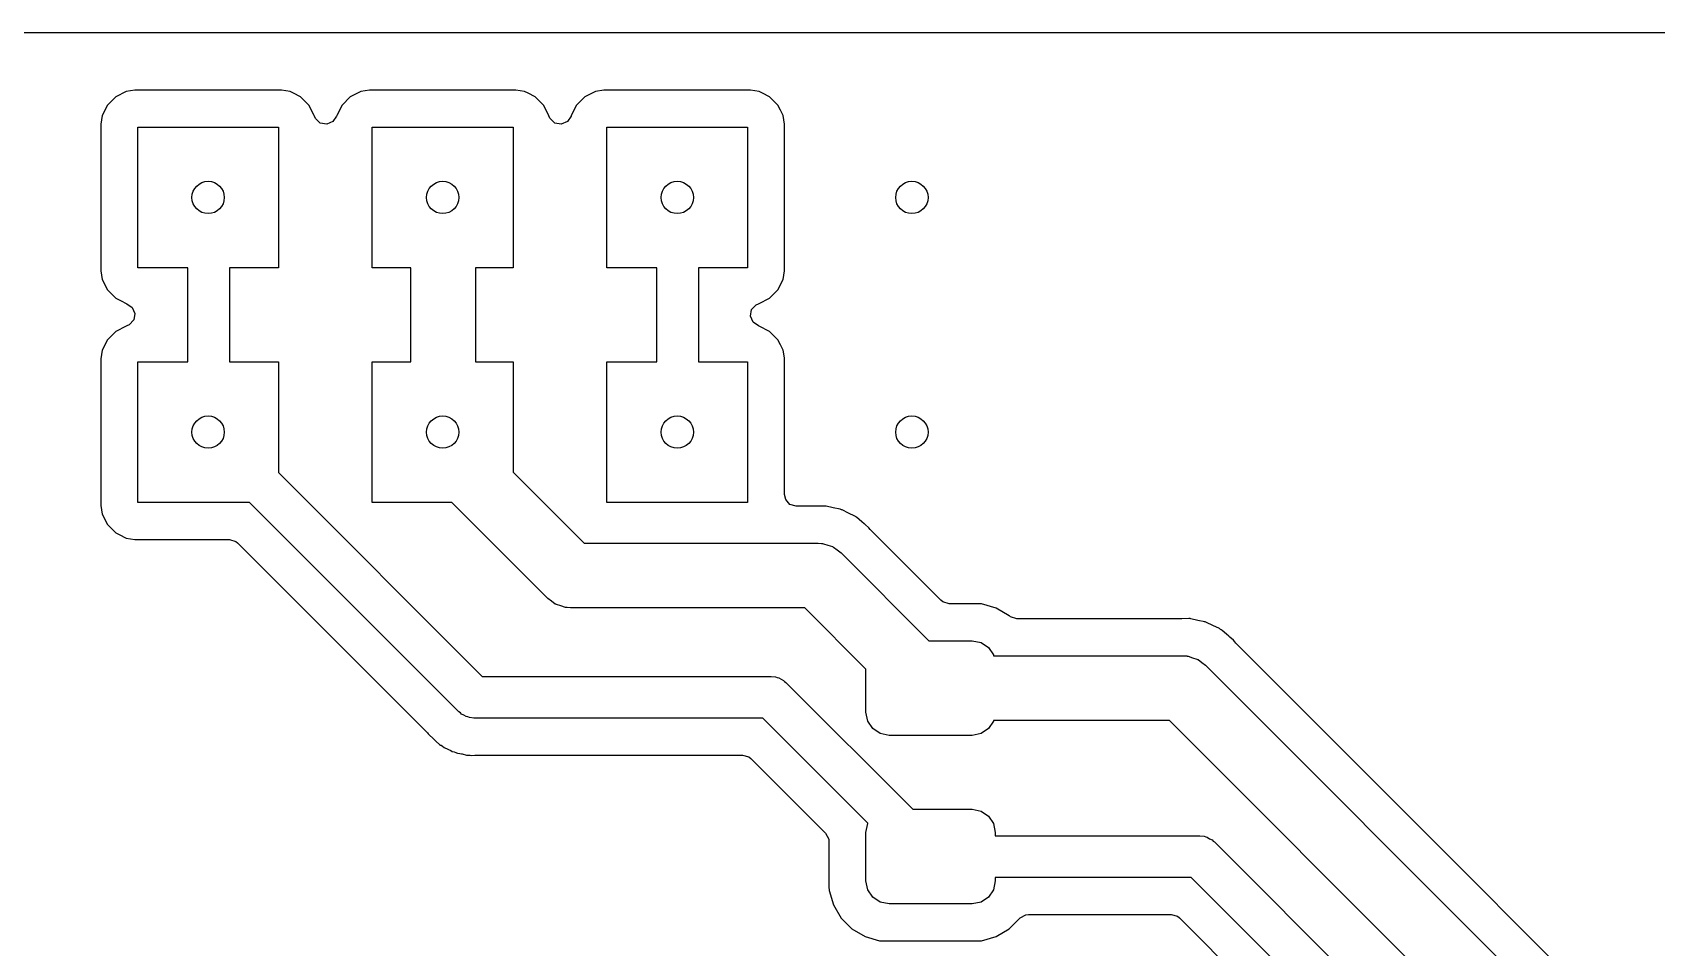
# Model space of a CAD drawing. Extents: x 0.23 to 2.97, y 0.23 to 2.17.
# Drawn here: x 1.925 to 2.617, y 1.78 to 2.17 of the extents above; entities that cross this region are included whole.
import ezdxf

# ---------------------------------------------------------------- set-up
doc = ezdxf.new("R2010")
doc.units = 0
doc.header["$MEASUREMENT"] = 0
doc.layers.add('BLACK', color=7, linetype='CONTINUOUS')

msp = doc.modelspace()

# ---------------------------------------------------------------- linework, layer by layer
at = {"layer": 'BLACK', "linetype": 'CONTINUOUS'}
for p, q in [((0.234665, 2.1703), (2.96533, 2.1703)), ((1.95708, 2.13938), (1.95482, 2.13493)), ((1.96062, 2.14292), (1.95708, 2.13938)), ((1.96507, 2.14518), (1.96062, 2.14292)), ((1.96876, 2.14577), (1.96507, 2.14518)), ((2.03124, 2.14577), (1.96876, 2.14577)), ((2.03493, 2.14518), (2.03124, 2.14577)), ((2.03124, 2.14577), (2.03124, 2.14577)), ((2.0364, 2.14444), (2.03493, 2.14518)), ((2.03938, 2.14292), (2.0364, 2.14444)), ((2.04292, 2.13938), (2.03938, 2.14292)), ((2.04518, 2.13493), (2.04292, 2.13938)), ((2.05708, 2.13938), (2.05482, 2.13493)), ((2.06062, 2.14292), (2.05708, 2.13938)), ((2.06507, 2.14518), (2.06062, 2.14292)), ((2.06876, 2.14577), (2.06507, 2.14518)), ((2.13124, 2.14577), (2.06876, 2.14577)), ((2.13493, 2.14518), (2.13124, 2.14577)), ((2.13124, 2.14577), (2.13124, 2.14577)), ((2.1364, 2.14444), (2.13493, 2.14518)), ((2.13938, 2.14292), (2.1364, 2.14444)), ((2.14292, 2.13938), (2.13938, 2.14292)), ((2.14518, 2.13493), (2.14292, 2.13938)), ((2.15708, 2.13938), (2.15482, 2.13493)), ((2.16062, 2.14292), (2.15708, 2.13938)), ((2.16507, 2.14518), (2.16062, 2.14292)), ((2.16876, 2.14577), (2.16507, 2.14518)), ((2.23124, 2.14577), (2.16876, 2.14577)), ((2.23493, 2.14518), (2.23124, 2.14577)), ((2.23124, 2.14577), (2.23124, 2.14577)), ((2.2364, 2.14444), (2.23493, 2.14518)), ((2.23938, 2.14292), (2.2364, 2.14444)), ((2.24292, 2.13938), (2.23938, 2.14292)), ((2.24405, 2.13716), (2.24292, 2.13938)), ((1.95482, 2.13493), (1.95423, 2.13124)), ((1.95482, 2.13493), (1.95482, 2.13493)), ((2.04528, 2.13463), (2.04518, 2.13493)), ((2.04575, 2.1336), (2.04528, 2.13463)), ((2.04781, 2.13171), (2.04575, 2.1336)), ((2.05472, 2.13463), (2.05314, 2.13232)), ((2.05482, 2.13493), (2.05472, 2.13463)), ((2.14528, 2.13463), (2.14518, 2.13493)), ((2.14575, 2.1336), (2.14528, 2.13463)), ((2.14781, 2.13171), (2.14575, 2.1336)), ((2.15472, 2.13463), (2.15314, 2.13232)), ((2.15482, 2.13493), (2.15472, 2.13463)), ((2.24518, 2.13493), (2.24405, 2.13716)), ((2.24577, 2.13124), (2.24518, 2.13493)), ((1.95423, 2.13124), (1.95423, 2.13124)), ((1.95423, 2.13124), (1.95423, 2.06876)), ((1.97, 2.07), (1.97, 2.13)), ((1.97, 2.13), (2.03, 2.13)), ((2.03, 2.13), (2.03, 2.07)), ((2.05057, 2.13123), (2.04781, 2.13171)), ((2.05314, 2.13232), (2.05057, 2.13123)), ((2.07, 2.07), (2.07, 2.13)), ((2.07, 2.13), (2.13, 2.13)), ((2.13, 2.13), (2.13, 2.07)), ((2.15057, 2.13123), (2.14781, 2.13171)), ((2.15314, 2.13232), (2.15057, 2.13123)), ((2.17, 2.07), (2.17, 2.13)), ((2.17, 2.13), (2.23, 2.13)), ((2.23, 2.13), (2.23, 2.07)), ((2.24577, 2.06876), (2.24577, 2.13124)), ((1.95423, 2.06876), (1.95482, 2.06507)), ((1.95482, 2.06507), (1.95708, 2.06062)), ((1.99134, 2.07), (1.97, 2.07)), ((1.99134, 2.03), (1.99134, 2.07)), ((2.03, 2.07), (2.00906, 2.07)), ((2.00906, 2.07), (2.00906, 2.03)), ((2.08642, 2.07), (2.07, 2.07)), ((2.08642, 2.03), (2.08642, 2.07)), ((2.13, 2.07), (2.11398, 2.07)), ((2.11398, 2.07), (2.11398, 2.03)), ((2.19134, 2.07), (2.17, 2.07)), ((2.19134, 2.03), (2.19134, 2.07)), ((2.23, 2.07), (2.20906, 2.07)), ((2.20906, 2.07), (2.20906, 2.03)), ((2.24292, 2.06062), (2.24518, 2.06507)), ((2.24518, 2.06507), (2.24577, 2.06876)), ((1.95708, 2.06062), (1.96062, 2.05708)), ((1.96062, 2.05708), (1.96288, 2.05593)), ((2.23493, 2.05482), (2.23938, 2.05708)), ((2.23938, 2.05708), (2.24292, 2.06062)), ((1.96288, 2.05593), (1.96507, 2.05482)), ((1.96507, 2.05482), (1.96507, 2.05482)), ((1.96507, 2.05482), (1.96537, 2.05472)), ((1.96537, 2.05472), (1.96768, 2.05314)), ((1.96768, 2.05314), (1.96877, 2.05057)), ((1.96877, 2.05057), (1.96829, 2.04781)), ((2.23123, 2.04943), (2.23171, 2.05219)), ((2.23232, 2.04686), (2.23123, 2.04943)), ((2.23171, 2.05219), (2.2336, 2.05425)), ((2.2336, 2.05425), (2.23463, 2.05472)), ((2.23463, 2.05472), (2.23493, 2.05482)), ((2.23493, 2.05482), (2.23493, 2.05482)), ((1.96062, 2.04292), (1.95708, 2.03938)), ((1.96507, 2.04518), (1.96062, 2.04292)), ((1.96537, 2.04528), (1.96507, 2.04518)), ((1.9664, 2.04575), (1.96537, 2.04528)), ((1.96829, 2.04781), (1.9664, 2.04575)), ((2.23463, 2.04528), (2.23232, 2.04686)), ((2.23493, 2.04518), (2.23463, 2.04528)), ((2.23938, 2.04292), (2.23493, 2.04518)), ((2.24292, 2.03938), (2.23938, 2.04292)), ((1.95708, 2.03938), (1.95482, 2.03493)), ((2.24405, 2.03716), (2.24292, 2.03938)), ((2.24518, 2.03493), (2.24405, 2.03716)), ((1.95482, 2.03493), (1.95423, 2.03124)), ((1.95423, 2.03124), (1.95423, 2.03124)), ((1.95423, 2.03124), (1.95423, 1.96876)), ((1.95482, 2.03493), (1.95482, 2.03493)), ((1.97, 1.97), (1.97, 2.03)), ((1.97, 2.03), (1.99134, 2.03)), ((2.00906, 2.03), (2.03, 2.03)), ((2.03, 2.03), (2.03, 1.98272)), ((2.07, 1.97), (2.07, 2.03)), ((2.07, 2.03), (2.08642, 2.03)), ((2.11398, 2.03), (2.13, 2.03)), ((2.13, 2.03), (2.13, 1.98289)), ((2.17, 1.97), (2.17, 2.03)), ((2.17, 2.03), (2.19134, 2.03)), ((2.20906, 2.03), (2.23, 2.03)), ((2.23, 2.03), (2.23, 1.97)), ((2.24569, 2.03171), (2.24518, 2.03493)), ((2.24577, 2.03124), (2.24569, 2.03171)), ((2.24577, 1.97337), (2.24577, 2.03124)), ((2.03, 1.98272), (2.11687, 1.89586)), ((2.13, 1.98289), (2.16025, 1.95264)), ((2.24622, 1.97131), (2.24577, 1.97337)), ((1.95423, 1.96876), (1.95482, 1.96507)), ((2.01767, 1.97), (1.97, 1.97)), ((2.10693, 1.88074), (2.01767, 1.97)), ((2.10391, 1.97), (2.07, 1.97)), ((2.1448, 1.92911), (2.10391, 1.97)), ((2.23, 1.97), (2.17, 1.97)), ((2.24805, 1.96919), (2.24622, 1.97131)), ((2.25073, 1.96841), (2.24805, 1.96919)), ((2.25964, 1.96841), (2.25073, 1.96841)), ((2.26266, 1.96849), (2.25964, 1.96841)), ((2.26295, 1.96847), (2.26266, 1.96849)), ((2.26266, 1.96849), (2.26266, 1.96849)), ((2.26323, 1.96844), (2.26295, 1.96847)), ((2.26295, 1.96847), (2.26295, 1.96847)), ((2.26352, 1.96841), (2.26323, 1.96844)), ((2.26323, 1.96844), (2.26323, 1.96844)), ((2.26646, 1.96771), (2.26352, 1.96841)), ((2.26942, 1.9671), (2.26646, 1.96771)), ((2.2697, 1.96701), (2.26942, 1.9671)), ((2.26942, 1.9671), (2.26942, 1.9671)), ((2.26942, 1.9671), (2.26942, 1.9671)), ((2.26942, 1.9671), (2.26942, 1.9671)), ((2.26997, 1.96691), (2.2697, 1.96701)), ((2.2697, 1.96701), (2.2697, 1.96701)), ((2.27024, 1.96681), (2.26997, 1.96691)), ((2.26997, 1.96691), (2.26997, 1.96691)), ((2.27294, 1.96546), (2.27024, 1.96681)), ((2.27024, 1.96681), (2.27024, 1.96681)), ((2.27024, 1.96681), (2.27024, 1.96681)), ((2.27024, 1.96681), (2.27024, 1.96681)), ((1.95482, 1.96507), (1.95708, 1.96062)), ((1.95708, 1.96062), (1.96062, 1.95708)), ((2.27568, 1.96418), (2.27294, 1.96546)), ((2.27593, 1.96403), (2.27568, 1.96418)), ((2.27617, 1.96387), (2.27593, 1.96403)), ((2.27593, 1.96403), (2.27593, 1.96403)), ((2.27641, 1.96371), (2.27617, 1.96387)), ((2.27617, 1.96387), (2.27617, 1.96387)), ((2.27873, 1.96177), (2.27641, 1.96371)), ((2.27974, 1.96097), (2.27873, 1.96177)), ((2.27997, 1.96074), (2.27974, 1.96097)), ((2.28013, 1.96059), (2.27997, 1.96074)), ((2.28171, 1.95927), (2.28013, 1.96059)), ((1.96062, 1.95708), (1.96214, 1.95631)), ((1.96214, 1.95631), (1.96507, 1.95482)), ((1.96507, 1.95482), (1.96876, 1.95423)), ((1.96876, 1.95423), (2.00908, 1.95423)), ((2.00908, 1.95423), (2.01177, 1.95344)), ((2.01177, 1.95344), (2.01259, 1.95278)), ((2.01259, 1.95278), (2.09347, 1.8719)), ((2.16025, 1.95264), (2.26007, 1.95264)), ((2.26007, 1.95264), (2.26149, 1.95252)), ((2.26149, 1.95252), (2.26177, 1.95253)), ((2.26177, 1.95253), (2.26194, 1.95248)), ((2.26194, 1.95248), (2.26233, 1.95245)), ((2.26233, 1.95245), (2.26421, 1.9518)), ((2.28227, 1.95852), (2.28171, 1.95927)), ((2.28274, 1.95797), (2.28227, 1.95852)), ((2.31239, 1.92832), (2.28274, 1.95797)), ((2.26421, 1.9518), (2.26612, 1.95124)), ((2.26612, 1.95124), (2.26635, 1.95107)), ((2.26635, 1.95107), (2.26663, 1.95098)), ((2.26663, 1.95098), (2.26819, 1.94976)), ((2.26819, 1.94976), (2.26981, 1.9486)), ((2.26981, 1.9486), (2.30731, 1.9111)), ((2.14642, 1.92796), (2.1448, 1.92911)), ((2.14798, 1.92674), (2.14642, 1.92796)), ((2.14826, 1.92665), (2.14798, 1.92674)), ((2.14849, 1.92648), (2.14826, 1.92665)), ((2.1504, 1.92591), (2.14849, 1.92648)), ((2.15228, 1.92527), (2.1504, 1.92591)), ((2.15267, 1.92523), (2.15228, 1.92527)), ((2.15284, 1.92518), (2.15267, 1.92523)), ((2.15312, 1.9252), (2.15284, 1.92518)), ((2.15454, 1.92508), (2.15312, 1.9252)), ((2.25436, 1.92508), (2.15454, 1.92508)), ((2.28044, 1.899), (2.25436, 1.92508)), ((2.31321, 1.92766), (2.31239, 1.92832)), ((2.3159, 1.92687), (2.31321, 1.92766)), ((2.3283, 1.92687), (2.3159, 1.92687)), ((2.32975, 1.92676), (2.3283, 1.92687)), ((2.3283, 1.92687), (2.3283, 1.92687)), ((2.33597, 1.92495), (2.32975, 1.92676)), ((2.34154, 1.92166), (2.33597, 1.92495)), ((2.34172, 1.92151), (2.34154, 1.92166)), ((2.34208, 1.92126), (2.34172, 1.92151)), ((2.34476, 1.92047), (2.34208, 1.92126)), ((2.41505, 1.92047), (2.34476, 1.92047)), ((2.41807, 1.92056), (2.41505, 1.92047)), ((2.41836, 1.92054), (2.41807, 1.92056)), ((2.41807, 1.92056), (2.41807, 1.92056)), ((2.41864, 1.92051), (2.41836, 1.92054)), ((2.41836, 1.92054), (2.41836, 1.92054)), ((2.41893, 1.92047), (2.41864, 1.92051)), ((2.41864, 1.92051), (2.41864, 1.92051)), ((2.42187, 1.91978), (2.41893, 1.92047)), ((2.42483, 1.91916), (2.42187, 1.91978)), ((2.42511, 1.91907), (2.42483, 1.91916)), ((2.42483, 1.91916), (2.42483, 1.91916)), ((2.42483, 1.91916), (2.42483, 1.91916)), ((2.42483, 1.91916), (2.42483, 1.91916)), ((2.42538, 1.91898), (2.42511, 1.91908)), ((2.42511, 1.91908), (2.42511, 1.91907)), ((2.42565, 1.91888), (2.42538, 1.91898)), ((2.42538, 1.91898), (2.42538, 1.91898)), ((2.42835, 1.91752), (2.42565, 1.91888)), ((2.42565, 1.91888), (2.42565, 1.91888)), ((2.42565, 1.91888), (2.42565, 1.91888)), ((2.42565, 1.91888), (2.42565, 1.91888)), ((2.30731, 1.9111), (2.32572, 1.9111)), ((2.32572, 1.9111), (2.32948, 1.91035)), ((2.43109, 1.91624), (2.42835, 1.91752)), ((2.43134, 1.91609), (2.43109, 1.91624)), ((2.43158, 1.91594), (2.43134, 1.9161)), ((2.43134, 1.9161), (2.43134, 1.91609)), ((2.43182, 1.91578), (2.43158, 1.91594)), ((2.43158, 1.91594), (2.43158, 1.91594)), ((2.43223, 1.91544), (2.43182, 1.91578)), ((2.43414, 1.91384), (2.43223, 1.91544)), ((2.43515, 1.91304), (2.43414, 1.91384)), ((2.43538, 1.91281), (2.43515, 1.91304)), ((2.43554, 1.91266), (2.43538, 1.91281)), ((2.43711, 1.91134), (2.43554, 1.91266)), ((2.43768, 1.91059), (2.43711, 1.91134)), ((2.32948, 1.91035), (2.33268, 1.90822)), ((2.33268, 1.90822), (2.33481, 1.90503)), ((2.33481, 1.90503), (2.33487, 1.9047)), ((2.33487, 1.9047), (2.41548, 1.9047)), ((2.41548, 1.9047), (2.4169, 1.90459)), ((2.4169, 1.90459), (2.41718, 1.9046)), ((2.41718, 1.9046), (2.41735, 1.90455)), ((2.41735, 1.90455), (2.41774, 1.90452)), ((2.41774, 1.90452), (2.41962, 1.90387)), ((2.43815, 1.91004), (2.43768, 1.91059)), ((2.51669, 1.8315), (2.43815, 1.91004)), ((2.28044, 1.88059), (2.28044, 1.899)), ((2.41962, 1.90387), (2.42153, 1.9033)), ((2.42153, 1.9033), (2.42176, 1.90314)), ((2.42176, 1.90314), (2.42203, 1.90304)), ((2.42203, 1.90304), (2.4236, 1.90182)), ((2.4236, 1.90182), (2.42522, 1.90067)), ((2.42522, 1.90067), (2.58933, 1.73656)), ((2.11687, 1.89586), (2.22254, 1.89586)), ((2.22254, 1.89586), (2.24007, 1.89586)), ((2.24007, 1.89586), (2.24192, 1.89566)), ((2.24192, 1.89566), (2.24256, 1.89538)), ((2.24256, 1.89538), (2.24325, 1.89527)), ((2.24325, 1.89527), (2.24422, 1.89464)), ((2.24422, 1.89464), (2.24528, 1.89417)), ((2.24528, 1.89417), (2.24575, 1.89365)), ((2.24575, 1.89365), (2.24634, 1.89326)), ((2.24634, 1.89326), (2.30035, 1.83925)), ((2.10752, 1.88035), (2.10693, 1.88074)), ((2.10799, 1.87983), (2.10752, 1.88035)), ((2.10905, 1.87936), (2.10799, 1.87983)), ((2.11002, 1.87873), (2.10905, 1.87936)), ((2.11071, 1.87862), (2.11002, 1.87873)), ((2.11136, 1.87834), (2.11071, 1.87862)), ((2.1132, 1.87814), (2.11136, 1.87834)), ((2.22254, 1.87814), (2.1132, 1.87814)), ((2.23641, 1.87814), (2.22254, 1.87814)), ((2.28126, 1.83328), (2.23641, 1.87814)), ((2.28119, 1.87682), (2.28044, 1.88059)), ((2.28332, 1.87363), (2.28119, 1.87682)), ((2.33481, 1.87682), (2.33268, 1.87363)), ((2.33487, 1.87715), (2.33481, 1.87682)), ((2.40977, 1.87715), (2.33487, 1.87715)), ((2.5769, 1.71002), (2.40977, 1.87715)), ((2.09347, 1.8719), (2.09386, 1.87141)), ((2.09386, 1.87141), (2.09387, 1.87142)), ((2.09387, 1.87142), (2.09407, 1.87118)), ((2.09407, 1.87118), (2.09606, 1.86931)), ((2.09606, 1.86931), (2.09688, 1.86849)), ((2.28652, 1.8715), (2.28332, 1.87363)), ((2.29028, 1.87075), (2.28652, 1.8715)), ((2.32572, 1.87075), (2.29028, 1.87075)), ((2.32948, 1.8715), (2.32572, 1.87075)), ((2.33268, 1.87363), (2.32948, 1.8715)), ((2.09688, 1.86849), (2.09688, 1.86849)), ((2.09688, 1.86849), (2.09688, 1.86849)), ((2.09688, 1.86849), (2.09709, 1.86833)), ((2.09709, 1.86833), (2.09727, 1.86817)), ((2.09727, 1.86817), (2.09861, 1.86692)), ((2.09861, 1.86692), (2.09912, 1.86664)), ((2.09912, 1.86664), (2.09929, 1.86654)), ((2.09929, 1.86654), (2.09994, 1.86611)), ((2.09994, 1.86611), (2.10056, 1.86563)), ((2.10056, 1.86563), (2.10056, 1.86563)), ((2.10056, 1.86563), (2.10056, 1.86563)), ((2.10056, 1.86563), (2.10224, 1.86491)), ((2.10224, 1.86491), (2.10245, 1.8648)), ((2.10245, 1.8648), (2.10347, 1.86425)), ((2.10347, 1.86425), (2.10406, 1.86392)), ((2.10406, 1.86392), (2.10482, 1.86373)), ((2.10482, 1.86373), (2.10555, 1.86347)), ((2.10555, 1.86347), (2.10583, 1.86335)), ((2.10583, 1.86335), (2.10627, 1.86316)), ((2.10627, 1.86316), (2.10627, 1.86316)), ((2.10627, 1.86316), (2.10627, 1.86316)), ((2.10627, 1.86316), (2.10734, 1.86299)), ((2.10734, 1.86299), (2.10808, 1.86288)), ((2.10808, 1.86288), (2.10831, 1.86283)), ((2.10831, 1.86283), (2.11009, 1.86237)), ((2.11009, 1.86237), (2.11087, 1.86237)), ((2.11087, 1.86237), (2.11164, 1.86231)), ((2.11164, 1.86231), (2.11242, 1.86219)), ((2.11242, 1.86219), (2.11374, 1.86232)), ((2.11374, 1.86232), (2.11424, 1.86236)), ((2.11424, 1.86236), (2.11448, 1.86237)), ((2.11448, 1.86237), (2.21943, 1.86237)), ((2.21943, 1.86237), (2.22782, 1.86237)), ((2.22782, 1.86237), (2.2305, 1.86159)), ((2.2305, 1.86159), (2.23133, 1.86092)), ((2.23133, 1.86092), (2.26322, 1.82903)), ((2.30035, 1.83925), (2.32572, 1.83925)), ((2.32572, 1.83925), (2.32948, 1.8385)), ((2.32948, 1.8385), (2.33268, 1.83637)), ((2.33268, 1.83637), (2.33481, 1.83318)), ((2.26322, 1.82903), (2.26456, 1.82657)), ((2.28044, 1.82941), (2.28119, 1.83318)), ((2.28044, 1.80874), (2.28044, 1.82941)), ((2.28119, 1.83318), (2.28126, 1.83328)), ((2.33481, 1.83318), (2.33556, 1.82941)), ((2.33556, 1.82941), (2.33556, 1.82793)), ((2.33556, 1.82793), (2.42278, 1.82793)), ((2.42278, 1.82793), (2.42463, 1.82774)), ((2.59019, 1.758), (2.51669, 1.8315)), ((2.26456, 1.82657), (2.26467, 1.82552)), ((2.26467, 1.82552), (2.26467, 1.80615)), ((2.42463, 1.82774), (2.42527, 1.82745)), ((2.42527, 1.82745), (2.42596, 1.82734)), ((2.42596, 1.82734), (2.42693, 1.82671)), ((2.42693, 1.82671), (2.42799, 1.82624)), ((2.42799, 1.82624), (2.42846, 1.82572)), ((2.42846, 1.82572), (2.42905, 1.82534)), ((2.42905, 1.82534), (2.56026, 1.69412)), ((2.28119, 1.80497), (2.28044, 1.80874)), ((2.33556, 1.80874), (2.33481, 1.80497)), ((2.41911, 1.81022), (2.33556, 1.81022)), ((2.33556, 1.81022), (2.33556, 1.80874)), ((2.54514, 1.68419), (2.41911, 1.81022)), ((2.26467, 1.80615), (2.26479, 1.8047)), ((2.26479, 1.8047), (2.26479, 1.8047)), ((2.26479, 1.8047), (2.26659, 1.79849)), ((2.28332, 1.80178), (2.28119, 1.80497)), ((2.28652, 1.79965), (2.28332, 1.80178)), ((2.33268, 1.80178), (2.32948, 1.79965)), ((2.33481, 1.80497), (2.33268, 1.80178)), ((2.26659, 1.79849), (2.26989, 1.79292)), ((2.29028, 1.7989), (2.28652, 1.79965)), ((2.32572, 1.7989), (2.29028, 1.7989)), ((2.32948, 1.79965), (2.32572, 1.7989)), ((2.34619, 1.793), (2.34864, 1.79434)), ((2.34864, 1.79434), (2.3497, 1.79445)), ((2.3497, 1.79445), (2.41053, 1.79445)), ((2.41053, 1.79445), (2.41321, 1.79366)), ((2.41321, 1.79366), (2.41404, 1.793)), ((2.26989, 1.79292), (2.26989, 1.79292)), ((2.26989, 1.79292), (2.27446, 1.78834)), ((2.27446, 1.78834), (2.27446, 1.78834)), ((2.27446, 1.78834), (2.28003, 1.78505)), ((2.33597, 1.78505), (2.34154, 1.78834)), ((2.34154, 1.78834), (2.34334, 1.79015)), ((2.34334, 1.79015), (2.34619, 1.793)), ((2.41404, 1.793), (2.52792, 1.67911)), ((2.28003, 1.78505), (2.28003, 1.78505)), ((2.28003, 1.78505), (2.28003, 1.78505)), ((2.28003, 1.78505), (2.28625, 1.78324)), ((2.28625, 1.78324), (2.28654, 1.78322)), ((2.28654, 1.78322), (2.2877, 1.78313)), ((2.2877, 1.78313), (2.2877, 1.78313)), ((2.2877, 1.78313), (2.3283, 1.78313)), ((2.3283, 1.78313), (2.32927, 1.78321)), ((2.32927, 1.78321), (2.32975, 1.78324)), ((2.32975, 1.78324), (2.33597, 1.78505))]:
    msp.add_line(p, q, dxfattribs=at)
at = {"layer": 'BLACK'}
for centre in [(2, 2.1), (2.1, 2.1), (2.2, 2.1), (2.3, 2.1), (2, 2), (2.1, 2), (2.2, 2), (2.3, 2)]:
    msp.add_circle(centre, 0.00689, dxfattribs=at)

doc.saveas('drawing.dxf')
